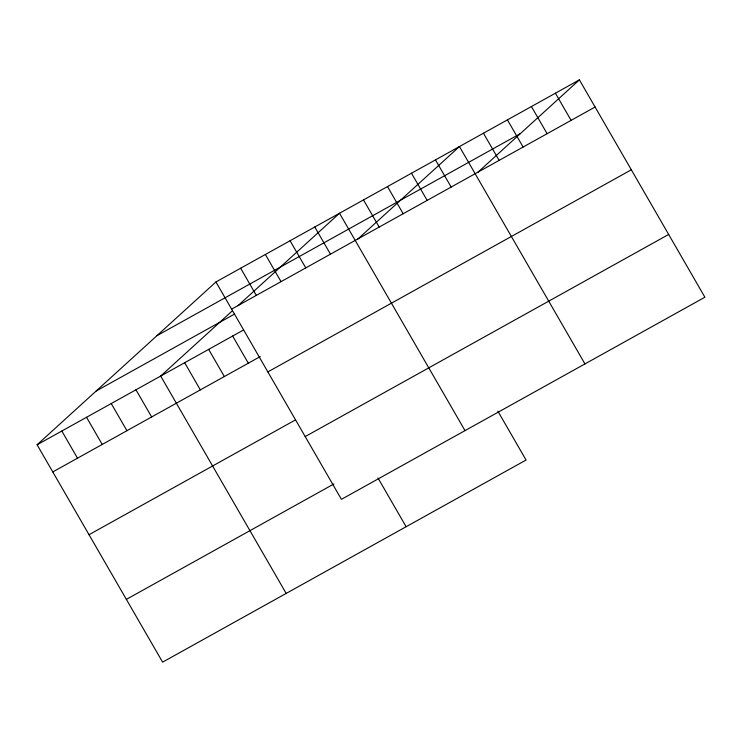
<?xml version="1.0" encoding="UTF-8"?>
<svg xmlns="http://www.w3.org/2000/svg" width="742" height="742" viewBox="0 0 742 742"><rect width="100%" height="100%" fill="white"/><g stroke="black" fill="none" stroke-linecap="round" stroke-linejoin="round"><path stroke-width="1.11" d="M497.882 411.216L526.069 460.031L162.6 662.142L37.1 444.773L215.931 281.969L579.4 79.858L704.9 297.227L341.431 499.338L215.931 281.969M231.856 311.26L160.68 376.055L286.18 593.424M237.932 305.723L339.511 213.251L465.011 430.62M357.876 239.026L459.456 146.554L584.956 363.923M477.82 172.329L579.4 79.858M156.914 335.699L520.383 133.588M231.615 309.136L595.084 107.024M96.117 391.053L234.685 313.996M37.1 444.773L243.645 329.921M52.784 471.94L260.321 356.531M267.853 371.9L631.321 169.788M89.021 534.704L295.566 419.861M305.194 436.574L668.663 234.463M126.363 599.378L333.9 483.969M555.415 93.195L571.099 120.362M531.42 106.533L547.104 133.699M507.435 119.879L523.119 147.046M483.45 133.217L499.134 160.383M435.471 159.892L451.155 187.058M411.476 173.229L427.16 200.396M387.491 186.576L403.175 213.742M363.506 199.913L379.19 227.08M314.793 226.996L330.478 254.163M290.085 240.742L305.769 267.908M265.367 254.478L281.051 281.645M377.938 477.913L406.124 526.727M240.649 268.224L256.333 295.39M232.645 336.033L248.329 363.2M208.66 349.38L224.344 376.546M184.665 362.717L200.349 389.884M135.962 389.8L151.646 416.967M111.244 403.546L126.928 430.712M86.536 417.282L102.22 444.449M61.818 431.028L77.502 458.194"/></g></svg>
